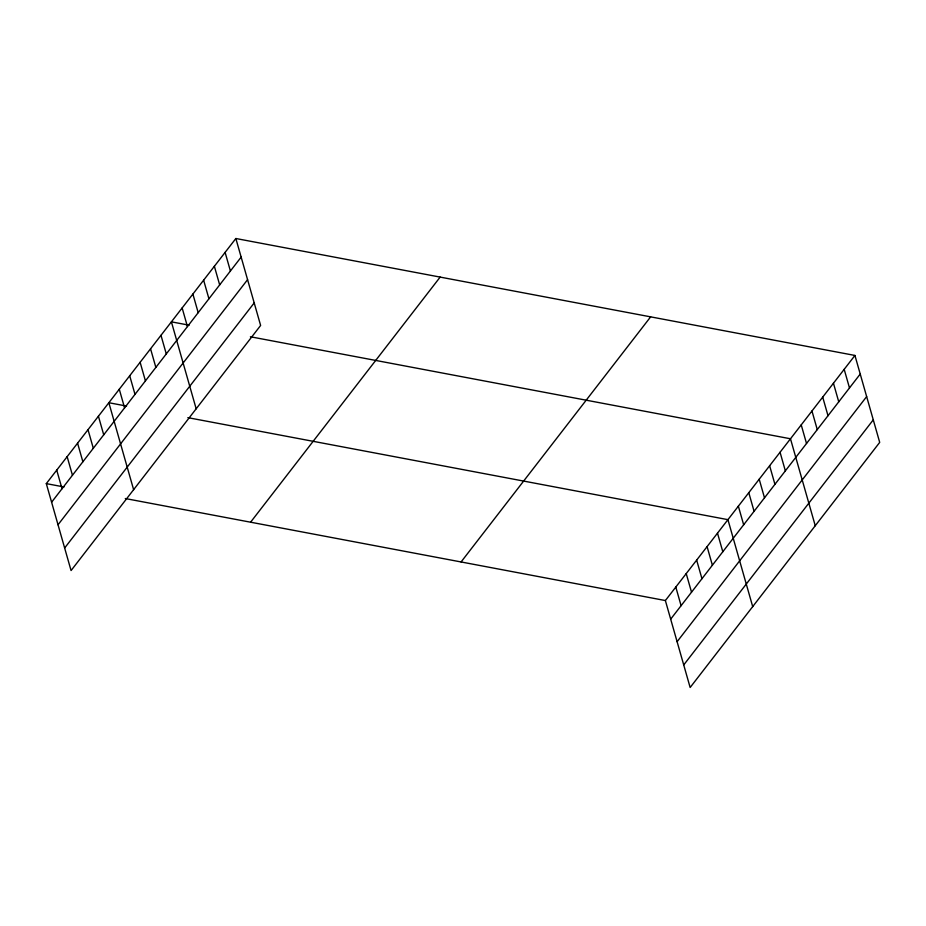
<?xml version="1.0" encoding="UTF-8"?>
<svg xmlns="http://www.w3.org/2000/svg" width="926" height="926" viewBox="0 0 926 926"><rect width="100%" height="100%" fill="white"/><g stroke="black" fill="none" stroke-linecap="round" stroke-linejoin="round"><path stroke-width="1.39" d="M235.852 238.503L260.623 325.454L71.07 570.555L46.3 483.615L235.852 238.503L854.929 355.445L879.7 442.385L690.148 687.497L665.377 600.546L854.929 355.445M51.601 502.216L241.154 257.115M58.025 524.764L247.578 279.664M64.646 548.007L254.199 302.906M250.599 522.195L440.151 277.094M461.079 561.955L650.642 316.854M670.679 619.147L860.231 374.046M677.103 641.706L866.655 396.594M683.724 664.937L873.276 419.837M189.112 325.188L171.403 321.843L196.173 408.794M250.402 336.763L790.48 438.774L815.25 525.725M126.561 406.074L108.851 402.729L133.622 489.68M187.851 417.649L727.929 519.66L752.699 606.611M46.3 483.615L64.01 486.96M125.299 498.535L665.377 600.546M844.188 369.335L849.489 387.936M833.446 383.214L838.748 401.826M822.705 397.104L828.006 415.716M811.963 410.994L817.264 429.606M801.221 424.884L806.523 443.496M780.062 452.258L785.352 470.859M769.633 465.743L774.935 484.344M759.204 479.217L764.506 497.829M748.787 492.701L754.077 511.302M738.358 506.175L743.659 524.787M717.5 533.144L722.801 551.746M707.082 546.618L712.383 565.23M696.653 560.103L701.954 578.704M686.224 573.588L691.525 592.189M675.806 587.061L681.096 605.673M225.111 252.393L230.412 271.005M214.369 266.283L219.67 284.884M203.627 280.173L208.929 298.774M192.886 294.063L198.187 312.664M182.144 307.953L187.446 326.554M160.985 335.328L166.286 353.929M150.556 348.801L155.857 367.414M140.127 362.286L145.428 380.887M129.709 375.771L134.999 394.372M119.28 389.244L124.582 407.845M98.422 416.202L103.724 434.815M88.005 429.687L93.306 448.288M77.576 443.172L82.877 461.773M67.147 456.645L72.448 475.258M56.729 470.13L62.03 488.731"/></g></svg>
